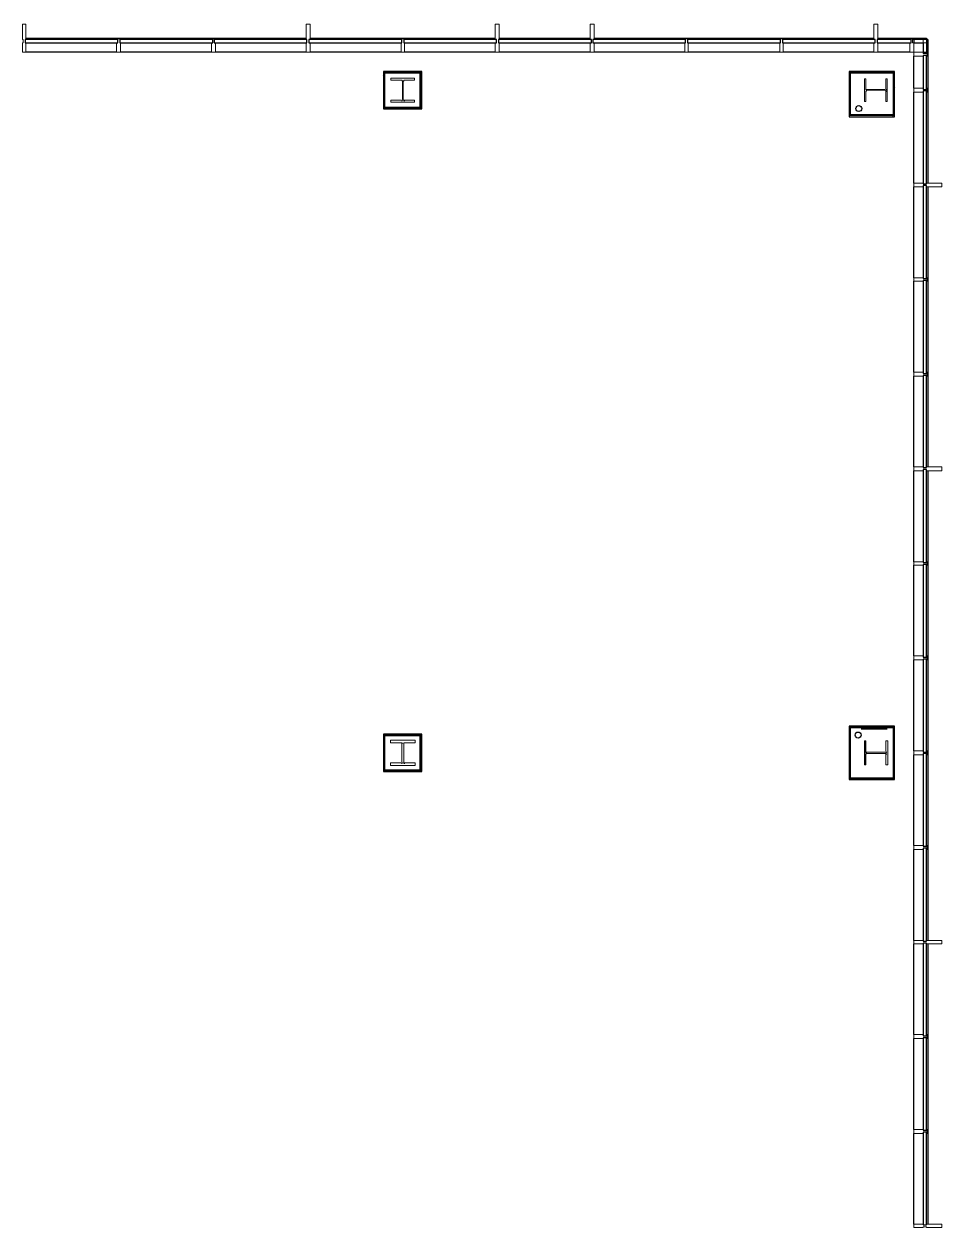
# Model space of a CAD drawing. Header units: metres. Extents: x 20.2 to 85.4, y 7.8 to 61.1.
# Drawn here: x 69.68 to 84.23, y 40.14 to 59.19 of the extents above; entities that cross this region are included whole.
import ezdxf

# ---------------------------------------------------------------- set-up
doc = ezdxf.new("R2010")
doc.units = ezdxf.units.M
doc.layers.add('PDF_A-G25 JA12-G-BLDEXIST', color=7, linetype='Continuous')
doc.layers.add('PDF_A-GLAZ-CWMG', color=7, linetype='Continuous')
for name, color, linetype, true_color in [('PDF_A-GLAZ', 230, 'Continuous', 0xfe005f), ('PDF_A-GLAZ-CURT', 251, 'Continuous', 0x575757), ('PDF_S-COLS', 41, 'Continuous', 0xffd9b0)]:
    doc.layers.add(name, color=color, linetype=linetype, true_color=true_color)

msp = doc.modelspace()

# ---------------------------------------------------------------- linework, layer by layer
at = {"layer": 'PDF_A-G25 JA12-G-BLDEXIST', "lineweight": 25}
for points in [[(75.383, 57.862), (75.383, 57.852), (75.383, 57.841), (75.955, 57.841), (75.965, 57.841), (75.986, 57.841), (75.986, 58.412), (75.986, 58.423), (75.986, 58.434), (75.383, 58.434), (75.383, 58.423), (75.383, 58.412)], [(75.394, 58.391), (75.383, 58.37)], [(75.394, 57.852), (75.955, 57.852), (75.965, 57.852), (75.965, 58.412), (75.965, 58.423), (75.394, 58.423), (75.394, 58.412), (75.394, 57.862)], [(75.404, 58.412), (75.955, 58.412), (75.955, 57.862), (75.404, 57.862)], [(83.014, 57.714), (83.48, 57.714), (83.48, 57.735), (83.48, 57.746), (83.48, 58.412), (83.48, 58.423), (83.48, 58.434), (82.76, 58.434), (82.76, 58.423), (82.76, 58.412), (82.76, 57.714), (82.771, 57.714), (82.782, 57.714), (82.909, 57.714)], [(82.909, 57.735), (82.782, 57.735), (82.771, 57.735), (82.771, 58.412), (82.771, 58.423), (83.47, 58.423), (83.47, 58.412), (83.47, 57.746), (83.47, 57.735), (83.014, 57.735)], [(82.919, 57.746), (82.782, 57.746), (82.782, 58.412), (83.459, 58.412), (83.459, 57.746), (83.014, 57.746)], [(83.48, 58.18), (83.47, 58.158), (83.47, 58.148)], [(75.976, 58.021), (75.965, 58.031), (75.965, 58.042)], [(75.616, 57.841), (75.605, 57.841)], [(83.459, 57.725), (83.448, 57.714)], [(83.004, 47.214), (83.48, 47.214), (83.48, 47.225), (83.48, 47.235), (83.48, 48.04), (83.48, 48.05), (83.48, 48.061), (82.76, 48.061), (82.76, 48.05), (82.76, 48.04), (82.76, 47.214), (82.771, 47.214), (82.782, 47.214), (82.909, 47.214)], [(82.919, 47.225), (82.782, 47.225), (82.771, 47.225), (82.771, 48.04), (82.771, 48.05), (83.47, 48.05), (83.47, 48.04), (83.47, 47.235), (83.47, 47.225), (82.993, 47.225)], [(82.93, 47.235), (82.782, 47.235), (82.782, 48.04), (83.459, 48.04), (83.459, 47.235), (82.972, 47.235)], [(75.383, 47.362), (75.383, 47.352), (75.383, 47.341), (75.955, 47.341), (75.965, 47.341), (75.986, 47.341), (75.986, 47.913), (75.986, 47.923), (75.986, 47.934), (75.383, 47.934), (75.383, 47.923), (75.383, 47.913)], [(75.394, 47.352), (75.955, 47.352), (75.965, 47.352), (75.965, 47.913), (75.965, 47.923), (75.394, 47.923), (75.394, 47.913), (75.394, 47.362)], [(75.404, 47.913), (75.955, 47.913), (75.955, 47.362), (75.404, 47.362)]]:
    msp.add_lwpolyline(points, close=True, dxfattribs=at)
for points in [[(82.951, 48.018), (83.364, 48.018)], [(82.782, 47.87), (82.771, 47.881), (82.76, 47.891)], [(83.004, 47.828), (83.004, 47.447)], [(83.459, 47.934), (83.47, 47.934)], [(83.459, 47.32), (83.47, 47.32)]]:
    msp.add_lwpolyline(points, dxfattribs=at)
for centre in [(82.914, 57.846), (82.903, 47.918)]:
    msp.add_circle(centre, 0.0476, dxfattribs=at)
at = {"layer": 'PDF_A-GLAZ', "lineweight": 30}
msp.add_lwpolyline([(83.935, 58.889), (83.935, 58.741), (83.999, 58.741), (83.999, 58.952), (83.787, 58.952), (83.787, 58.889)], close=True, dxfattribs=at)
at = {"layer": 'PDF_A-GLAZ-CURT', "color": 230, "lineweight": 30, "true_color": 0xfe005f}
for points in [[(71.17, 58.889), (71.17, 58.942), (69.699, 58.942), (69.699, 58.889)], [(72.673, 58.889), (72.673, 58.942), (71.202, 58.942), (71.202, 58.889)], [(74.166, 58.889), (74.166, 58.942), (72.695, 58.942), (72.695, 58.889)], [(75.669, 58.889), (75.669, 58.942), (74.198, 58.942), (74.198, 58.889)], [(77.172, 58.889), (77.172, 58.942), (75.701, 58.942), (75.701, 58.889)], [(78.675, 58.889), (78.675, 58.942), (77.204, 58.942), (77.204, 58.889)], [(80.167, 58.889), (80.167, 58.942), (78.696, 58.942), (78.696, 58.889)], [(81.67, 58.889), (81.67, 58.942), (80.199, 58.942), (80.199, 58.889)], [(83.173, 58.889), (83.173, 58.942), (81.702, 58.942), (81.702, 58.889)], [(83.745, 58.889), (83.745, 58.942), (83.205, 58.942), (83.205, 58.889)], [(83.935, 58.148), (83.988, 58.148), (83.988, 58.688), (83.935, 58.688)], [(83.935, 56.655), (83.988, 56.655), (83.988, 58.127), (83.935, 58.127)], [(83.935, 55.152), (83.988, 55.152), (83.988, 56.624), (83.935, 56.624)], [(83.935, 53.649), (83.988, 53.649), (83.988, 55.121), (83.935, 55.121)], [(83.935, 52.157), (83.988, 52.157), (83.988, 53.618), (83.935, 53.618)], [(83.935, 50.654), (83.988, 50.654), (83.988, 52.125), (83.935, 52.125)], [(83.935, 49.151), (83.988, 49.151), (83.988, 50.622), (83.935, 50.622)], [(83.935, 47.648), (83.988, 47.648), (83.988, 49.119), (83.935, 49.119)], [(83.935, 46.156), (83.988, 46.156), (83.988, 47.627), (83.935, 47.627)], [(83.935, 44.653), (83.988, 44.653), (83.988, 46.124), (83.935, 46.124)], [(83.935, 43.15), (83.988, 43.15), (83.988, 44.621), (83.935, 44.621)], [(83.935, 41.657), (83.988, 41.657), (83.988, 43.118), (83.935, 43.118)], [(83.935, 40.154), (83.988, 40.154), (83.988, 41.625), (83.935, 41.625)]]:
    msp.add_lwpolyline(points, close=True, dxfattribs=at)
at = {"layer": 'PDF_A-GLAZ-CURT', "lineweight": 13}
for points in [[(83.766, 58.889), (83.988, 58.889), (83.988, 58.942), (83.766, 58.942)], [(83.935, 58.942), (83.935, 58.719), (83.988, 58.719), (83.988, 58.942)]]:
    msp.add_lwpolyline(points, close=True, dxfattribs=at)
at = {"layer": 'PDF_A-GLAZ-CWMG', "color": 251, "lineweight": 13, "true_color": 0x575757}
for points in [[(69.657, 58.741), (69.71, 58.741), (69.71, 58.889), (69.699, 58.889), (69.699, 58.942), (69.71, 58.942), (69.71, 59.185), (69.657, 59.185), (69.657, 58.942), (69.667, 58.942), (69.667, 58.889), (69.657, 58.889)], [(74.155, 58.741), (74.219, 58.741), (74.219, 58.889), (74.198, 58.889), (74.198, 58.942), (74.219, 58.942), (74.219, 59.185), (74.155, 59.185), (74.155, 58.942), (74.166, 58.942), (74.166, 58.889), (74.155, 58.889)], [(77.151, 58.741), (77.214, 58.741), (77.214, 58.889), (77.204, 58.889), (77.204, 58.942), (77.214, 58.942), (77.214, 59.185), (77.151, 59.185), (77.151, 58.942), (77.172, 58.942), (77.172, 58.889), (77.151, 58.889)], [(78.654, 58.741), (78.717, 58.741), (78.717, 58.889), (78.696, 58.889), (78.696, 58.942), (78.717, 58.942), (78.717, 59.185), (78.654, 59.185), (78.654, 58.942), (78.675, 58.942), (78.675, 58.889), (78.654, 58.889)], [(83.152, 58.741), (83.216, 58.741), (83.216, 58.889), (83.205, 58.889), (83.205, 58.942), (83.216, 58.942), (83.216, 59.185), (83.152, 59.185), (83.152, 58.942), (83.173, 58.942), (83.173, 58.889), (83.152, 58.889)], [(71.149, 58.741), (71.213, 58.741), (71.213, 58.889), (71.202, 58.889), (71.202, 58.942), (71.213, 58.942), (71.213, 58.952), (71.149, 58.952), (71.149, 58.942), (71.17, 58.942), (71.17, 58.889), (71.149, 58.889)], [(72.652, 58.741), (72.716, 58.741), (72.716, 58.889), (72.695, 58.889), (72.695, 58.942), (72.716, 58.942), (72.716, 58.952), (72.652, 58.952), (72.652, 58.942), (72.673, 58.942), (72.673, 58.889), (72.652, 58.889)], [(75.658, 58.741), (75.711, 58.741), (75.711, 58.889), (75.701, 58.889), (75.701, 58.942), (75.711, 58.942), (75.711, 58.952), (75.658, 58.952), (75.658, 58.942), (75.669, 58.942), (75.669, 58.889), (75.658, 58.889)], [(80.157, 58.741), (80.21, 58.741), (80.21, 58.889), (80.199, 58.889), (80.199, 58.942), (80.21, 58.942), (80.21, 58.952), (80.157, 58.952), (80.157, 58.942), (80.167, 58.942), (80.167, 58.889), (80.157, 58.889)], [(81.66, 58.741), (81.713, 58.741), (81.713, 58.889), (81.702, 58.889), (81.702, 58.942), (81.713, 58.942), (81.713, 58.952), (81.66, 58.952), (81.66, 58.942), (81.67, 58.942), (81.67, 58.889), (81.66, 58.889)], [(83.724, 58.741), (83.787, 58.741), (83.787, 58.889), (83.766, 58.889), (83.766, 58.942), (83.787, 58.942), (83.787, 58.952), (83.724, 58.952), (83.724, 58.942), (83.745, 58.942), (83.745, 58.889), (83.724, 58.889)], [(83.787, 58.741), (83.787, 58.677), (83.935, 58.677), (83.935, 58.688), (83.988, 58.688), (83.988, 58.677), (83.999, 58.677), (83.999, 58.741), (83.988, 58.741), (83.988, 58.719), (83.935, 58.719), (83.935, 58.741)], [(83.787, 58.169), (83.787, 58.106), (83.935, 58.106), (83.935, 58.127), (83.988, 58.127), (83.988, 58.106), (83.999, 58.106), (83.999, 58.169), (83.988, 58.169), (83.988, 58.148), (83.935, 58.148), (83.935, 58.169)], [(83.787, 56.666), (83.787, 56.603), (83.935, 56.603), (83.935, 56.624), (83.988, 56.624), (83.988, 56.603), (84.232, 56.603), (84.232, 56.666), (83.988, 56.666), (83.988, 56.655), (83.935, 56.655), (83.935, 56.666)], [(83.787, 55.163), (83.787, 55.11), (83.935, 55.11), (83.935, 55.121), (83.988, 55.121), (83.988, 55.11), (83.999, 55.11), (83.999, 55.163), (83.988, 55.163), (83.988, 55.152), (83.935, 55.152), (83.935, 55.163)], [(83.787, 53.671), (83.787, 53.607), (83.935, 53.607), (83.935, 53.618), (83.988, 53.618), (83.988, 53.607), (83.999, 53.607), (83.999, 53.671), (83.988, 53.671), (83.988, 53.649), (83.935, 53.649), (83.935, 53.671)], [(83.787, 52.168), (83.787, 52.104), (83.935, 52.104), (83.935, 52.125), (83.988, 52.125), (83.988, 52.104), (84.232, 52.104), (84.232, 52.168), (83.988, 52.168), (83.988, 52.157), (83.935, 52.157), (83.935, 52.168)], [(83.787, 50.665), (83.787, 50.612), (83.935, 50.612), (83.935, 50.622), (83.988, 50.622), (83.988, 50.612), (83.999, 50.612), (83.999, 50.665), (83.988, 50.665), (83.988, 50.654), (83.935, 50.654), (83.935, 50.665)], [(83.787, 49.172), (83.787, 49.109), (83.935, 49.109), (83.935, 49.119), (83.988, 49.119), (83.988, 49.109), (83.999, 49.109), (83.999, 49.172), (83.988, 49.172), (83.988, 49.151), (83.935, 49.151), (83.935, 49.172)], [(83.787, 47.669), (83.787, 47.606), (83.935, 47.606), (83.935, 47.627), (83.988, 47.627), (83.988, 47.606), (83.999, 47.606), (83.999, 47.669), (83.988, 47.669), (83.988, 47.648), (83.935, 47.648), (83.935, 47.669)], [(83.787, 46.166), (83.787, 46.103), (83.935, 46.103), (83.935, 46.124), (83.988, 46.124), (83.988, 46.103), (83.999, 46.103), (83.999, 46.166), (83.988, 46.166), (83.988, 46.156), (83.935, 46.156), (83.935, 46.166)], [(83.787, 44.663), (83.787, 44.61), (83.935, 44.61), (83.935, 44.621), (83.988, 44.621), (83.988, 44.61), (84.232, 44.61), (84.232, 44.663), (83.988, 44.663), (83.988, 44.653), (83.935, 44.653), (83.935, 44.663)], [(83.787, 43.171), (83.787, 43.107), (83.935, 43.107), (83.935, 43.118), (83.988, 43.118), (83.988, 43.107), (83.999, 43.107), (83.999, 43.171), (83.988, 43.171), (83.988, 43.15), (83.935, 43.15), (83.935, 43.171)], [(83.787, 41.668), (83.787, 41.604), (83.935, 41.604), (83.935, 41.625), (83.988, 41.625), (83.988, 41.604), (83.999, 41.604), (83.999, 41.668), (83.988, 41.668), (83.988, 41.657), (83.935, 41.657), (83.935, 41.668)], [(83.787, 40.165), (83.787, 40.112), (83.935, 40.112), (83.935, 40.122), (83.988, 40.122), (83.988, 40.112), (84.232, 40.112), (84.232, 40.165), (83.988, 40.165), (83.988, 40.154), (83.935, 40.154), (83.935, 40.165)]]:
    msp.add_lwpolyline(points, close=True, dxfattribs=at)
at = {"layer": 'PDF_A-GLAZ-CWMG', "lineweight": 25}
for points in [[(69.71, 58.963), (71.181, 58.963), (72.684, 58.963), (74.155, 58.963)], [(74.219, 58.963), (75.679, 58.963), (77.151, 58.963)], [(77.214, 58.963), (78.654, 58.963)], [(78.717, 58.963), (80.188, 58.963), (81.681, 58.963), (83.152, 58.963)], [(83.216, 58.963), (83.755, 58.963), (83.988, 58.963), (83.988, 58.952)], [(83.999, 58.942), (84.009, 58.942), (84.009, 58.709), (84.009, 58.137), (84.009, 56.666)], [(71.149, 58.741), (69.71, 58.741)], [(72.652, 58.741), (71.213, 58.741)], [(74.155, 58.741), (72.716, 58.741)], [(75.658, 58.741), (74.219, 58.741)], [(77.151, 58.741), (75.711, 58.741)], [(78.654, 58.741), (77.214, 58.741)], [(80.157, 58.741), (78.717, 58.741)], [(81.66, 58.741), (80.21, 58.741)], [(83.152, 58.741), (81.713, 58.741)], [(83.724, 58.741), (83.216, 58.741)], [(83.787, 58.169), (83.787, 58.677)], [(83.787, 56.666), (83.787, 58.106)], [(83.787, 55.163), (83.787, 56.603)], [(84.009, 56.603), (84.009, 55.142), (84.009, 53.639), (84.009, 52.168)], [(83.787, 53.671), (83.787, 55.11)], [(83.787, 52.168), (83.787, 53.607)], [(83.787, 50.665), (83.787, 52.104)], [(84.009, 52.104), (84.009, 50.633), (84.009, 49.14), (84.009, 47.637), (84.009, 46.134), (84.009, 44.663)], [(83.787, 49.172), (83.787, 50.612)], [(83.787, 47.669), (83.787, 49.109)], [(83.787, 46.166), (83.787, 47.606)], [(83.787, 44.663), (83.787, 46.103)], [(83.787, 43.171), (83.787, 44.61)], [(84.009, 44.61), (84.009, 43.139), (84.009, 41.636), (84.009, 40.165)], [(83.787, 41.668), (83.787, 43.107)], [(83.787, 40.165), (83.787, 41.604)]]:
    msp.add_lwpolyline(points, dxfattribs=at)
at = {"layer": 'PDF_S-COLS', "lineweight": 13}
for points in [[(75.711, 58.296), (75.87, 58.296), (75.87, 58.328), (75.499, 58.328), (75.499, 58.296), (75.658, 58.296)], [(75.679, 58.285), (75.679, 57.989)], [(75.69, 57.989), (75.69, 58.285)], [(83.025, 58.158), (83.025, 58.317), (83.004, 58.317), (83.004, 57.957), (83.025, 57.957), (83.025, 58.116)], [(83.343, 58.116), (83.343, 57.957), (83.364, 57.957), (83.364, 58.317), (83.343, 58.317), (83.343, 58.158)], [(83.332, 58.148), (83.036, 58.148)], [(83.036, 58.137), (83.332, 58.137)], [(75.658, 57.979), (75.499, 57.979), (75.499, 57.947), (75.87, 57.947), (75.87, 57.979), (75.711, 57.979)], [(75.711, 47.796), (75.88, 47.796), (75.88, 47.839), (75.489, 47.839), (75.489, 47.796), (75.658, 47.796)], [(83.025, 47.659), (83.025, 47.828), (83.004, 47.828), (83.004, 47.447), (83.025, 47.447), (83.025, 47.616)], [(83.343, 47.616), (83.343, 47.447), (83.374, 47.447), (83.374, 47.828), (83.343, 47.828), (83.343, 47.659)], [(75.669, 47.786), (75.669, 47.489)], [(75.701, 47.489), (75.701, 47.786)], [(83.332, 47.648), (83.036, 47.648)], [(83.036, 47.627), (83.332, 47.627)], [(75.658, 47.479), (75.489, 47.479), (75.489, 47.436), (75.88, 47.436), (75.88, 47.479), (75.711, 47.479)]]:
    msp.add_lwpolyline(points, dxfattribs=at)
for centre, start, end in [((75.664, 58.28), 359.9999, 90.0001), ((75.716, 58.28), 89.9999, 180.0001), ((83.041, 58.153), 179.9999, 270.0001), ((83.041, 58.111), 89.9999, 180.0001), ((83.337, 58.153), 269.9999, 0.0001), ((83.337, 58.111), 359.9999, 90.0001), ((75.664, 57.984), 269.9999, 0.0001), ((75.716, 57.984), 179.9999, 270.0001), ((75.664, 47.78), 359.9999, 90.0001), ((75.716, 47.78), 89.9999, 180.0001), ((83.041, 47.653), 179.9999, 270.0001), ((83.041, 47.611), 89.9999, 180.0001), ((83.337, 47.653), 269.9999, 0.0001), ((83.337, 47.611), 359.9999, 90.0001), ((75.664, 47.484), 269.9999, 0.0001), ((75.716, 47.484), 179.9999, 270.0001)]:
    msp.add_arc(centre, 0.0159, start, end, dxfattribs=at)

doc.saveas('drawing.dxf')
